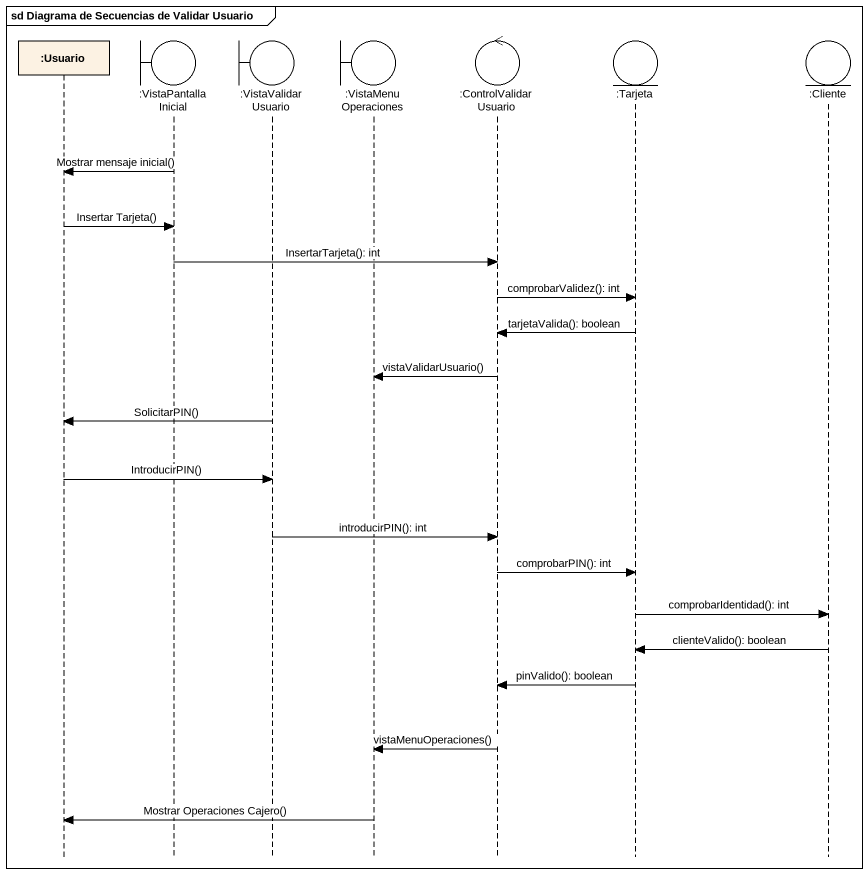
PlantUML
@startuml
mainframe sd Diagrama de Secuencias de Validar Usuario
hide footbox
participant ":Usuario" as Usuario
boundary ":VistaPantallaInicial" as VistaPantallaInicial
boundary ":VistaValidarUsuario" as VistaValidarUsuario
boundary ":VistaMenuOperaciones" as VistaMenuOperaciones
control ":ControlValidarUsuario" as ControlValidarUsuario
entity ":Tarjeta" as Tarjeta
entity ":Cliente" as Cliente

VistaPantallaInicial -> Usuario : Mostrar mensaje inicial()
Usuario -> VistaPantallaInicial : Insertar Tarjeta()
VistaPantallaInicial -> ControlValidarUsuario : InsertarTarjeta(): int
ControlValidarUsuario -> Tarjeta : comprobarValidez(): int
Tarjeta -> ControlValidarUsuario : tarjetaValida(): boolean
ControlValidarUsuario -> VistaMenuOperaciones : vistaValidarUsuario()
VistaValidarUsuario -> Usuario : SolicitarPIN()
Usuario -> VistaValidarUsuario : IntroducirPIN()
VistaValidarUsuario -> ControlValidarUsuario : introducirPIN(): int
ControlValidarUsuario -> Tarjeta : comprobarPIN(): int
Tarjeta -> Cliente : comprobarIdentidad(): int
Cliente -> Tarjeta : clienteValido(): boolean
Tarjeta -> ControlValidarUsuario : pinValido(): boolean
ControlValidarUsuario -> VistaMenuOperaciones : vistaMenuOperaciones()
VistaMenuOperaciones -> Usuario : Mostrar Operaciones Cajero()
@enduml
